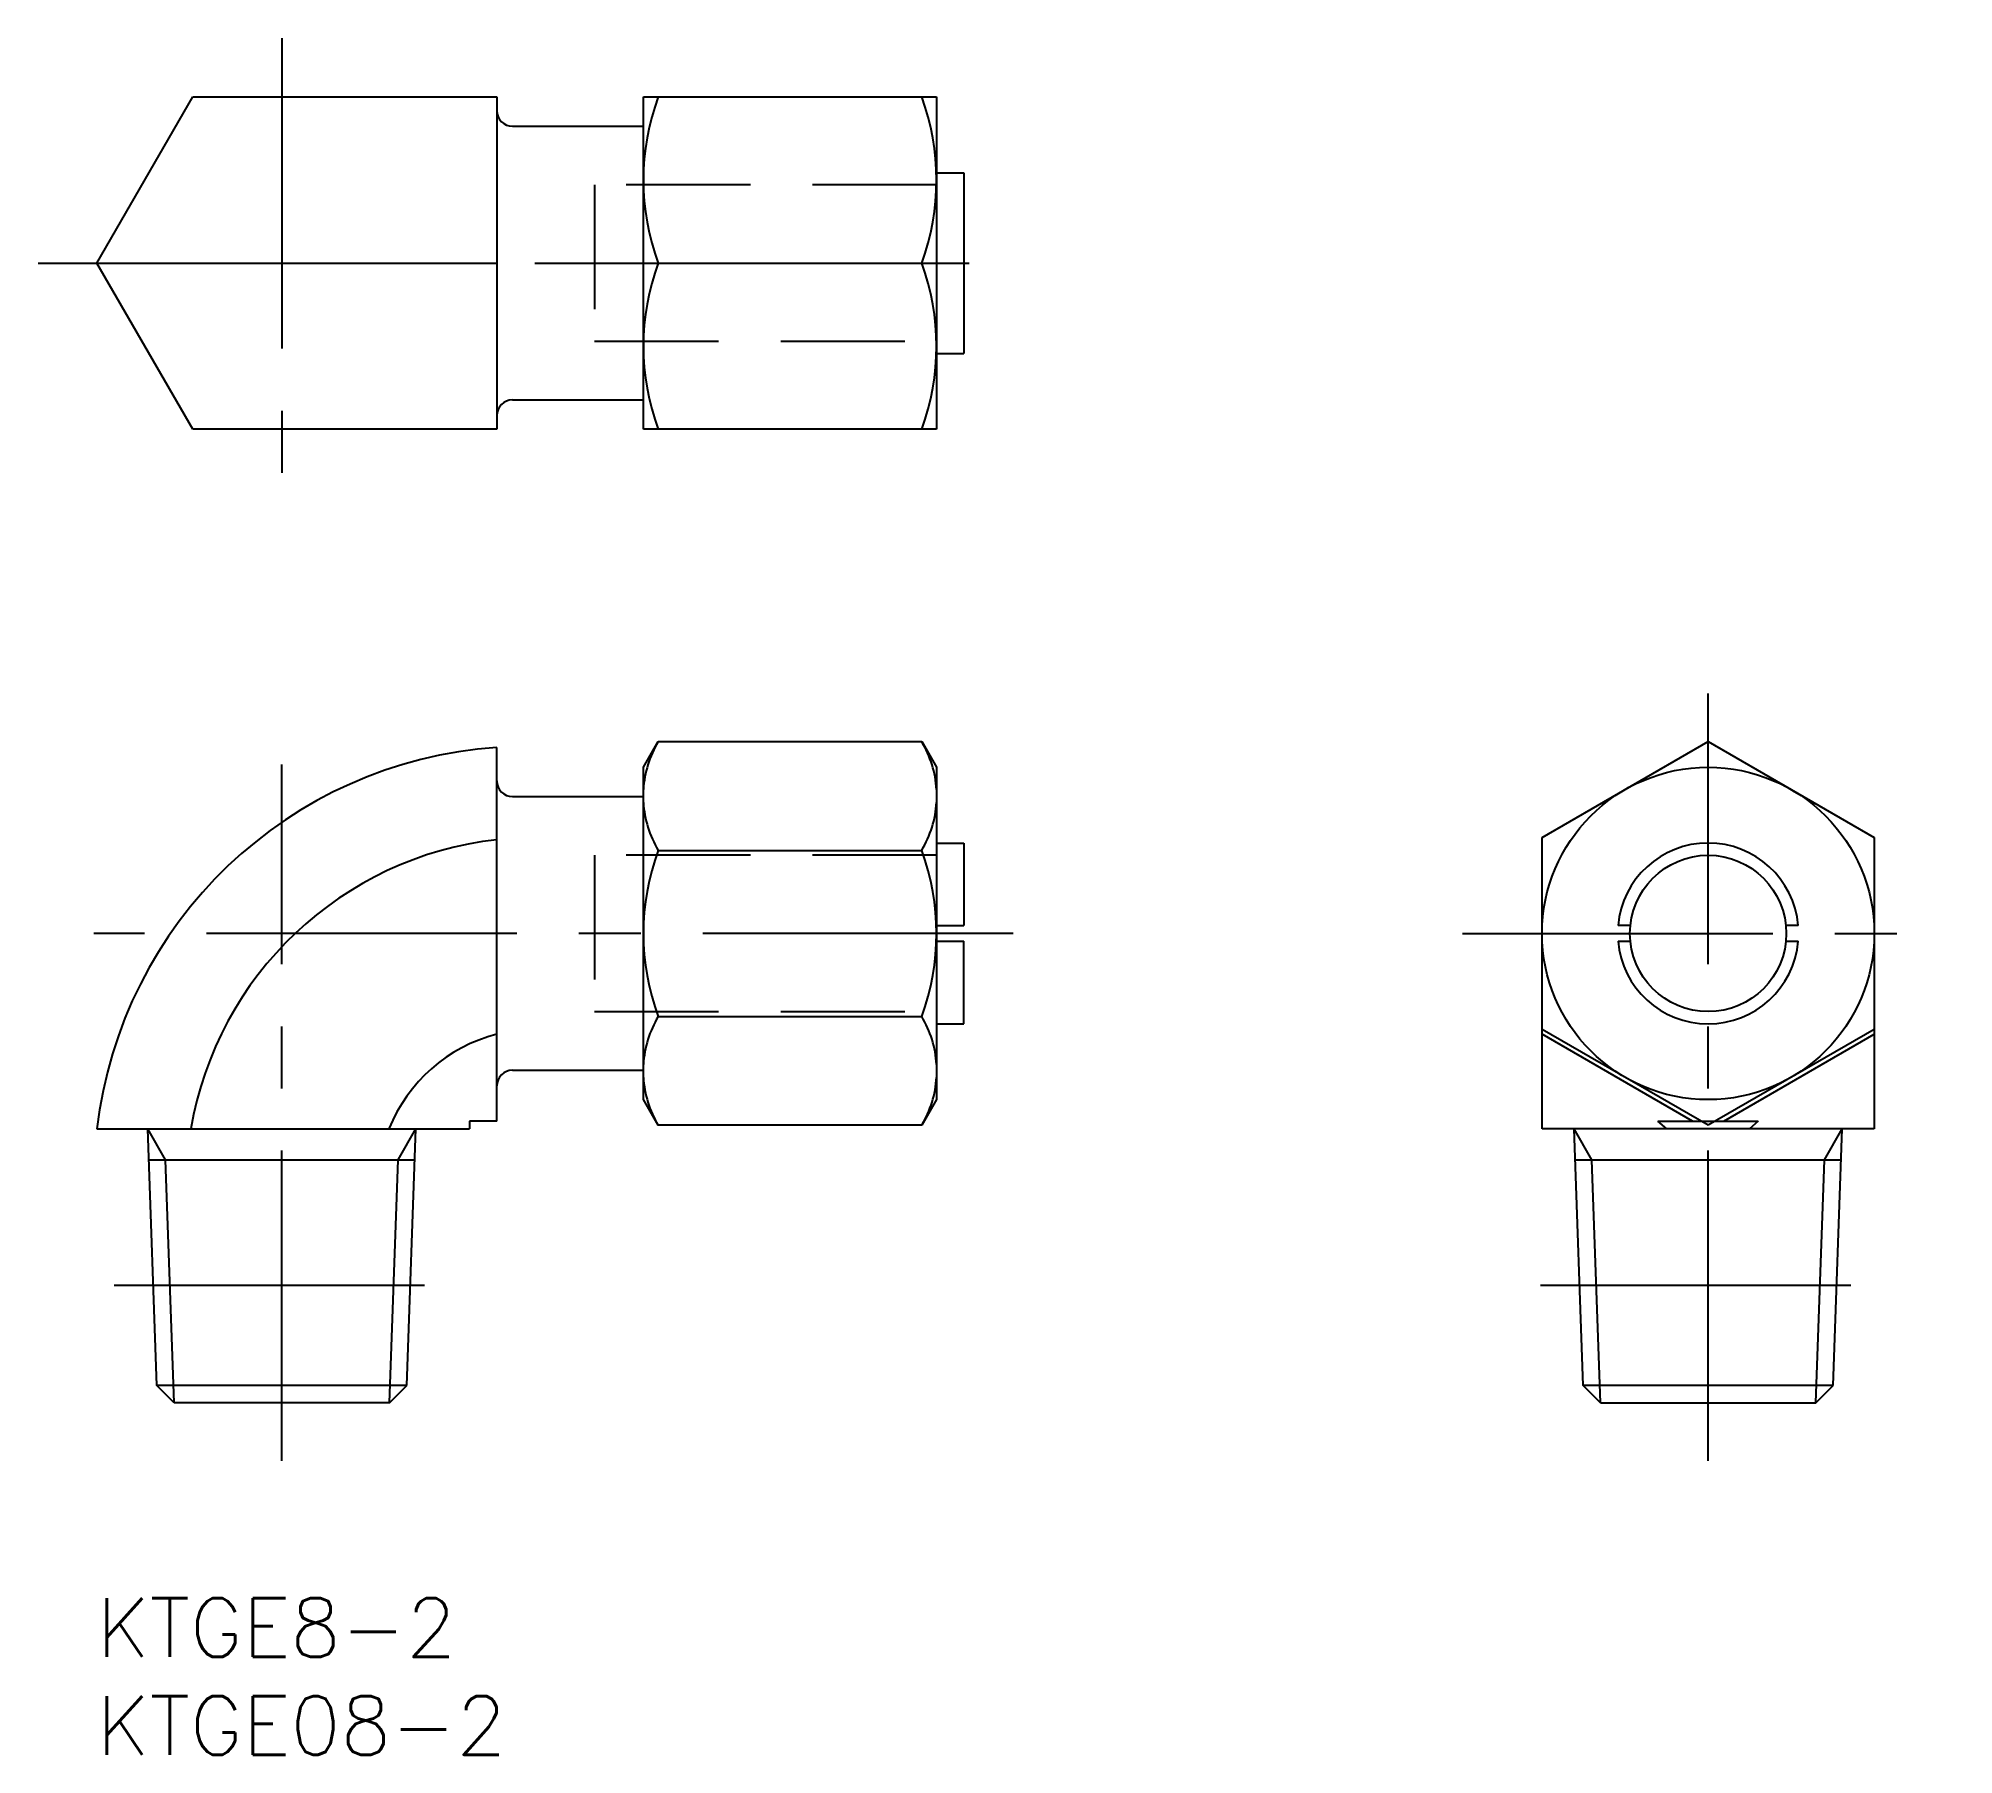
# Model space of a CAD drawing. Extents: x -3 to 95, y -8 to 79.8.
import ezdxf

# ---------------------------------------------------------------- set-up
doc = ezdxf.new("R2010")
doc.units = 0
doc.header["$LTSCALE"] = 0.5
doc.linetypes.add('CENTER', pattern=[50.8, 31.75, -6.35, 6.35, -6.35])
doc.linetypes.add('DASHED', pattern=[19.05, 12.7, -6.35])
for name, color, linetype in [('MSM_CENTER', 1, 'CENTER'), ('MSM_CONTINUOUS', 7, 'CONTINUOUS'), ('MSM_DASHED', 4, 'DASHED'), ('MSM_NARROW', 5, 'CONTINUOUS'), ('MSM_PART_NUMBER', 7, 'CONTINUOUS')]:
    doc.layers.add(name, color=color, linetype=linetype)
doc.styles.get("Standard").update_dxf_attribs({"font": 'txt.shx', "height": 2.5, "bigfont": 'bigfont.shx'})

msp = doc.modelspace()

# ---------------------------------------------------------------- linework, layer by layer
at = {"layer": 'MSM_CENTER'}
for p, q in [((9.459, 79.8), (9.459, 56.8)), ((-3, 68.3), (47.359, 68.3)), ((82.438, 7.032), (82.438, 46.289)), ((9.459, 7.032), (9.459, 42.653)), ((46.879, 34.01), (-0.159, 34.01)), ((69.874, 34.01), (95.002, 34.01)), ((0.88, 16.01), (18.037, 16.01)), ((73.86, 16.01), (91.017, 16.01))]:
    msp.add_line(p, q, dxfattribs=at)
at = {"layer": 'MSM_CONTINUOUS'}
for p, q in [((0, 68.3), (4.907, 76.8)), ((4.907, 76.8), (20.459, 76.8)), ((20.459, 76.8), (20.459, 59.8)), ((27.959, 76.8), (42.959, 76.8)), ((27.959, 59.8), (27.959, 76.8)), ((42.959, 76.8), (42.959, 59.8)), ((21.259, 75.3), (27.959, 75.3)), ((42.959, 72.925), (44.359, 72.925)), ((44.359, 72.925), (44.359, 63.675)), ((0, 68.3), (20.459, 68.3)), ((4.907, 59.8), (0, 68.3)), ((28.718, 68.3), (42.2, 68.3)), ((42.959, 63.675), (44.359, 63.675)), ((21.259, 61.3), (27.959, 61.3)), ((20.459, 59.8), (4.907, 59.8)), ((42.959, 59.8), (27.959, 59.8)), ((20.459, 24.41), (20.459, 43.521)), ((27.959, 42.51), (28.718, 43.825)), ((28.718, 43.825), (42.2, 43.825)), ((42.2, 43.825), (42.959, 42.51)), ((73.938, 38.917), (82.438, 43.825)), ((82.438, 43.825), (90.938, 38.917)), ((27.959, 25.51), (27.959, 42.51)), ((42.959, 42.51), (42.959, 25.51)), ((21.259, 41.01), (27.959, 41.01)), ((28.718, 38.26), (42.2, 38.26)), ((42.959, 38.635), (44.359, 38.635)), ((44.359, 38.635), (44.359, 34.41)), ((73.938, 24.01), (73.938, 38.917)), ((90.938, 38.917), (90.938, 24.01)), ((42.959, 34.41), (44.359, 34.41)), ((78.458, 34.41), (77.83, 34.41)), ((87.046, 34.41), (86.418, 34.41)), ((42.959, 33.61), (44.359, 33.61)), ((44.359, 29.385), (44.359, 33.61)), ((77.83, 33.61), (78.458, 33.61)), ((86.418, 33.61), (87.046, 33.61)), ((28.718, 29.76), (42.2, 29.76)), ((42.959, 29.385), (44.359, 29.385)), ((82.438, 24.195), (73.938, 29.103)), ((81.631, 24.41), (73.938, 28.851)), ((90.938, 29.103), (82.438, 24.195)), ((83.245, 24.41), (90.938, 28.851)), ((21.259, 27.01), (27.959, 27.01)), ((28.718, 24.195), (27.959, 25.51)), ((42.959, 25.51), (42.2, 24.195)), ((0, 24.01), (19.059, 24.01)), ((3.059, 10.887), (2.601, 24.01)), ((15.859, 10.887), (16.317, 24.01)), ((20.459, 24.41), (19.059, 24.41)), ((19.059, 24.41), (19.059, 24.01)), ((42.2, 24.195), (28.718, 24.195)), ((90.938, 24.01), (73.938, 24.01)), ((76.038, 10.887), (75.58, 24.01)), ((80.322, 24.01), (79.871, 24.41)), ((79.871, 24.41), (82.066, 24.41)), ((82.81, 24.41), (85.005, 24.41)), ((85.005, 24.41), (84.555, 24.01)), ((88.838, 10.887), (89.296, 24.01)), ((2.656, 22.432), (16.262, 22.432)), ((75.635, 22.432), (89.241, 22.432)), ((15.859, 10.887), (3.059, 10.887)), ((3.946, 10), (3.059, 10.887)), ((14.972, 10), (15.859, 10.887)), ((88.838, 10.887), (76.038, 10.887)), ((76.925, 10), (76.038, 10.887)), ((87.951, 10), (88.838, 10.887)), ((14.972, 10), (3.946, 10)), ((76.925, 10), (87.951, 10))]:
    msp.add_line(p, q, dxfattribs=at)
for radius in [8.5, 4]:
    msp.add_circle((82.438, 34.01), radius, dxfattribs=at)
for centre, radius, start, end in [((40.234, 72.55), 12.276, 159.74384, 200.25616), ((30.683, 72.55), 12.276, 339.74384, 20.25616), ((21.259, 76.1), 0.8, 180, 270), ((40.234, 64.05), 12.276, 159.74384, 200.25616), ((30.683, 64.05), 12.276, 339.74384, 20.25616), ((21.259, 60.5), 0.8, 90, 180), ((21.971, 21.454), 22.119, 93.91992, 173.36394), ((33.366, 41.042), 5.417, 149.09472, 176.52103), ((37.552, 41.042), 5.417, 3.47897, 30.90528), ((21.259, 41.81), 0.8, 180, 270), ((33.366, 41.042), 5.417, 183.47897, 210.90528), ((37.552, 41.042), 5.417, 329.09472, 356.52103), ((22.459, 21.01), 17.907, 96.41247, 170.35589), ((40.234, 34.01), 12.276, 159.74384, 200.25616), ((30.683, 34.01), 12.276, 339.74384, 20.25616), ((82.438, 34.01), 4.625, 4.96151, 175.03849), ((82.438, 34.01), 4.625, 184.96151, 355.03849), ((33.366, 26.978), 5.417, 149.09472, 176.52103), ((37.552, 26.978), 5.417, 3.47897, 30.90528), ((22.459, 21.01), 8.093, 104.30844, 158.24043), ((21.259, 26.21), 0.8, 90, 180), ((33.366, 26.978), 5.417, 183.47897, 210.90528), ((37.552, 26.978), 5.417, 329.09472, 356.52103)]:
    msp.add_arc(centre, radius, start, end, dxfattribs=at)
at = {"layer": 'MSM_DASHED'}
for p, q in [((42.959, 72.3), (25.459, 72.3)), ((25.459, 72.3), (25.459, 64.3)), ((25.459, 64.3), (42.959, 64.3)), ((42.959, 38.01), (25.459, 38.01)), ((25.459, 38.01), (25.459, 30.01)), ((25.459, 30.01), (42.959, 30.01)), ((82.066, 24.41), (82.81, 24.41))]:
    msp.add_line(p, q, dxfattribs=at)
at = {"layer": 'MSM_NARROW'}
for p, q in [((3.512, 22.432), (2.601, 24.01)), ((15.406, 22.432), (16.317, 24.01)), ((76.491, 22.432), (75.58, 24.01)), ((88.385, 22.432), (89.296, 24.01)), ((3.946, 10), (3.512, 22.432)), ((14.972, 10), (15.406, 22.432)), ((76.925, 10), (76.491, 22.432)), ((87.951, 10), (88.385, 22.432))]:
    msp.add_line(p, q, dxfattribs=at)

# ---------------------------------------------------------------- texts
at = {"layer": 'MSM_PART_NUMBER'}
for s, p in [('KTGE8-2', (0, -3)), ('KTGE08-2', (0, -8))]:
    msp.add_text(s, height=3, dxfattribs=at).set_placement(p)

doc.saveas('drawing.dxf')
